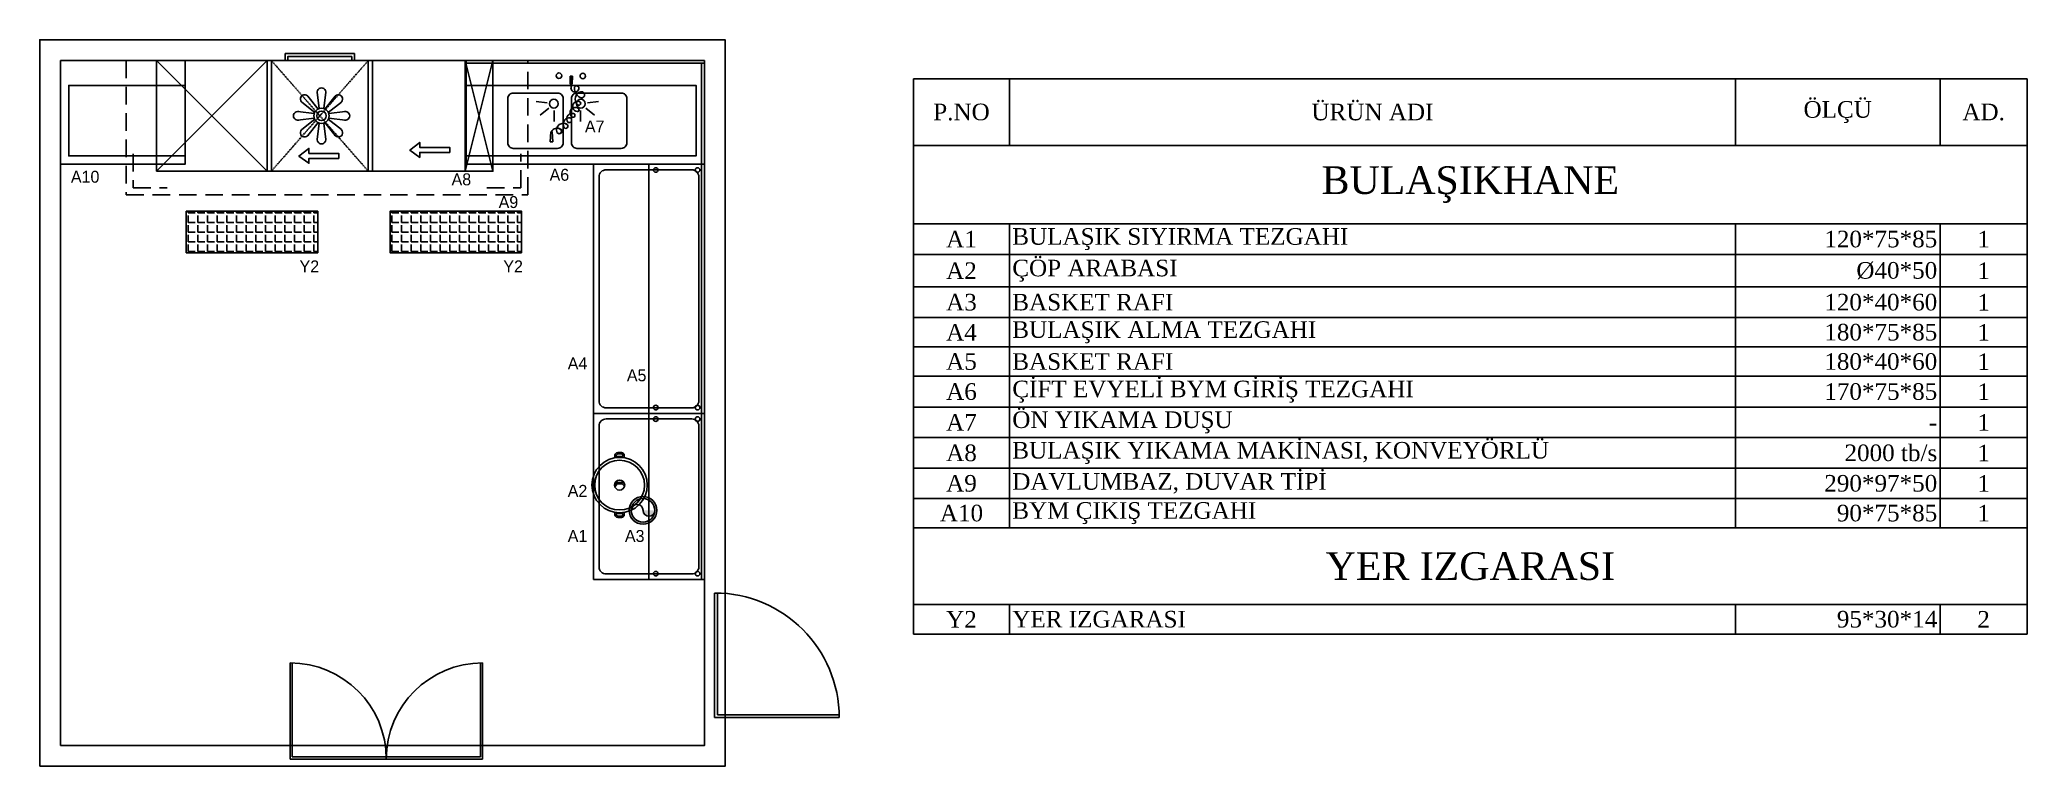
# Model space of a CAD drawing. Header units: millimetres. Extents: x 2459 to 3894, y 928 to 1453.
import ezdxf
from ezdxf.enums import TextEntityAlignment as Align

# ---------------------------------------------------------------- set-up
doc = ezdxf.new("R2010")
doc.units = ezdxf.units.MM
doc.linetypes.add('DASHED', pattern=[0.75, 0.5, -0.25])
doc.linetypes.add('HIDDENX2', pattern=[19.05, 12.7, -6.35])
for name, color, linetype in [('kapı ABD', 55, 'Continuous'), ('Kıtc-002 Çizgi', 7, 'Continuous'), ('S2000-002 Çizgi', 7, 'Continuous')]:
    doc.layers.add(name, color=color, linetype=linetype)
doc.styles.add('Halil 1', font='times.ttf', dxfattribs={"height": 12})
doc.styles.add('TAKSİM', font='GOTHIC.TTF', dxfattribs={"height": 20})

# ---------------------------------------------------------------- blocks, each defined once
blk = doc.blocks.new('rtyjjkw5')
at = {"layer": 'kapı ABD', "color": 7}
for p, q in [((-2, 2), (-2, 90)), ((0, 0), (0, 90)), ((-2, 2), (-90, 2)), ((0, 0), (-90, 0))]:
    blk.add_line(p, q, dxfattribs=at)
blk.add_arc((0, 0), 90, 90, 180, dxfattribs=at)
blk = doc.blocks.new('A$C7BE05278')
at = {"layer": 'S2000-002 Çizgi'}
h = blk.add_hatch(color=256, dxfattribs=at)
h.paths.add_polyline_path([(4.7, 9.9, -0.025454), (4.8, 10.4, 0.278063), (0.8, 7.5), (1.2, 7.3, -0.265675)])
h.paths.add_polyline_path([(5.4, 10.4, 0.028094), (4.8, 10.4, 0.025454), (4.7, 9.9, -0.030609), (5.2, 9.9, -0.027259)])
h.paths.add_polyline_path([(5.4, 10.4, 0.027259), (5.2, 9.9, -0.171751), (7.9, 9), (7.9, 9), (7.9, 9, -1.347305), (5.2, 7.1, -0.147228), (5.2, 9.9, 0.030609), (4.7, 9.9, 0.138731), (4.7, 7, 1.347306), (8.2, 9.4, 0.162476)])
h.paths.add_polyline_path([(12.5, 12.7), (12.7, 13.1, 0.483116), (4.8, 10.4, -0.028094), (5.4, 10.4, -0.470681)])
for p, q in [((14.4, 47.6), (14.3, 41.7)), ((14.4, 47.6), (14.3, 41.7)), ((16, 47.6), (14.4, 47.6)), ((16, 47.6), (14.4, 47.6)), ((15.1, 47.6), (15, 38.9)), ((15.9, 41.7), (16, 47.6)), ((15.9, 41.7), (16, 47.6)), ((14.3, 41.7), (15.9, 41.7)), ((14.3, 41.7), (15.9, 41.7)), ((0.5, 7.3), (0, 0)), ((0.5, 7.3), (0, 0)), ((0, 0), (1.9, 0)), ((1.5, 7.3), (0.5, 7.3)), ((1.5, 7.3), (0.5, 7.3)), ((1.9, 0), (1.5, 7.3)), ((1.9, 0), (1.5, 7.3))]:
    blk.add_line(p, q, dxfattribs=at)
for centre in [(6.3, 47.8), (23.5, 47.6)]:
    blk.add_circle(centre, 1.99, dxfattribs=at)
for centre, radius, start, end in [((17.8, 38.9), 2.86, 179.43, 359.43), ((20, 25.6), 3.8, 74.9498, 261.6763), ((19.1, 38.9), 1.6, 359.43, 179.43), ((25.1, 38.8), 7.64, 179.43, 242.0346), ((23.5, 30.9), 5.53, 105.7663, 225.7833), ((20.6, 27.9), 1.41, 225.7833, 74.9498), ((22.6, 34), 2.23, 242.0346, 105.7663), ((14.4, 12.6), 4.98, 103.1199, 200.7743), ((15.6, 16.7), 3.77, 86.0156, 220.6772), ((13.7, 15.7), 1.76, 236.8088, 103.1199), ((18.1, 21.1), 3.83, 52.4089, 229.1112), ((16.5, 19.2), 1.37, 229.1112, 116.3243), ((19.6, 23.1), 1.26, 261.6763, 52.4089), ((4.8, 5.6), 4.31, 51.245, 156.7533), ((9.4, 8.6), 4.83, 57.0103, 197.5795), ((6.4, 7.6), 1.7, 197.5795, 51.245), ((11.2, 11.3), 1.54, 200.7743, 57.0103)]:
    blk.add_arc(centre, radius, start, end, dxfattribs=at)
blk.add_solid([(15.9, 41.7), (14.3, 41.7), (16, 47.6), (14.4, 47.6)], dxfattribs=at)
blk = doc.blocks.new('A$C659902EB')
at = {"layer": 'S2000-002 Çizgi'}
for p, q in [((0, 85), (20, 5)), ((20, 85), (0, 5)), ((160, 5), (160, 85)), ((243, 85), (163, 5)), ((243, 5), (163, 85)), ((121.3, 49.9), (113.9, 59.3)), ((122.1, 50.2), (120.6, 62.1)), ((125.4, 50.2), (126.9, 62.1)), ((126.3, 49.9), (133.6, 59.3)), ((118.6, 46.7), (106.6, 48.2)), ((118.6, 43.3), (106.6, 41.8)), ((118.9, 47.5), (109.4, 54.9)), ((128.6, 47.5), (138.1, 54.9)), ((129, 46.7), (140.9, 48.2)), ((129, 43.3), (140.9, 41.8)), ((118.9, 42.5), (109.4, 35.1)), ((121.3, 40.1), (113.9, 30.7)), ((122.1, 39.8), (120.6, 27.9)), ((125.4, 39.8), (126.9, 27.9)), ((126.3, 40.1), (133.6, 30.7)), ((128.6, 42.5), (138.1, 35.1))]:
    blk.add_line(p, q, dxfattribs=at)
at = {"layer": 'S2000-002 Çizgi', "linetype": 'DASHED'}
for p, q in [((160, 85), (90, 5)), ((90, 85), (160, 5))]:
    blk.add_line(p, q, dxfattribs=at)
at = {"layer": 'S2000-002 Çizgi'}
for points in [[(20, 5), (0, 5), (0, 85), (20, 85)], [(243, 85), (20, 85), (20, 5), (243, 5)], [(31.2, 71.4), (31.2, 71.4), (31.2, 67.8), (52.8, 67.8), (52.8, 64.2), (60, 69.8), (52.8, 75), (52.8, 71.4)], [(87, 85), (90, 85), (90, 5), (87, 5)], [(160, 85), (90, 85), (90, 5), (160, 5)], [(111.3, 75.7), (111.3, 75.7), (111.3, 72.1), (132.9, 72.1), (132.9, 68.5), (140.1, 74.1), (132.9, 79.3), (132.9, 75.7)], [(163, 85), (160, 85), (160, 5), (163, 5)], [(100, 0), (150, 0), (150, 5), (100, 5)], [(102, 2), (148, 2), (148, 5), (102, 5)]]:
    blk.add_lwpolyline(points, close=True, dxfattribs=at)
for radius in [5.47, 3.47]:
    blk.add_circle((123.8, 45), radius, dxfattribs=at)
for centre, start, end in [((111.7, 57.1), 33.3194, 236.6806), ((123.8, 62.1), 348.3194, 191.6806), ((135.9, 57.1), 303.3194, 146.6806), ((106.6, 45), 78.3194, 281.6806), ((140.9, 45), 258.3194, 101.6806), ((111.7, 32.9), 123.3194, 326.6806), ((135.9, 32.9), 213.3194, 56.6806), ((123.8, 27.9), 168.3194, 11.6806)]:
    blk.add_arc(centre, 3.16, start, end, dxfattribs=at)
blk = doc.blocks.new('A$C53E03B34')
at = {"layer": 'Kıtc-002 Çizgi'}
for points in [[(3.7, 16.6), (2, 16.6, -0.414214), (0, 18.6), (0, 21.4, -0.414214), (2, 23.4), (3.7, 23.4)], [(43.1, 16.6), (44.9, 16.6, 0.414214), (46.9, 18.6), (46.9, 21.4, 0.414214), (44.9, 23.4), (43.1, 23.4)]]:
    blk.add_lwpolyline(points, format="xyb", dxfattribs=at)
for points in [[(2.8, 17.6), (2, 17.6, -0.414214), (1, 18.6), (1, 21.4, -0.414214), (2, 22.4), (2.8, 22.4)], [(44, 17.6), (44.9, 17.6, 0.414214), (45.9, 18.6), (45.9, 21.4, 0.414214), (44.9, 22.4), (44, 22.4)]]:
    blk.add_lwpolyline(points, format="xyb", close=True, dxfattribs=at)
for points in [[(22.1, 23.4), (24.2, 21.8), (24.2, 18.1), (22.7, 16.4)], [(23.5, 23.7), (25.2, 22.3), (25.2, 17.7), (23.8, 16.3)]]:
    blk.add_lwpolyline(points, dxfattribs=at)
for radius in [20, 18, 3.66]:
    blk.add_circle((23.4, 20), radius, dxfattribs=at)
blk = doc.blocks.new('*T25')
at = {"color": 0, "linetype": 'ByBlock', "lineweight": -2, "transparency": 16777216}
for p, q in [((0, 0), (804.3, 0)), ((0, 0), (0, -401.3)), ((69.3, 0), (69.3, -48.2)), ((593.5, 0), (593.5, -48.2)), ((741.3, 0), (741.3, -48.2)), ((804.3, 0), (804.3, -401.3)), ((0, -48.2), (804.3, -48.2)), ((0, -104.8), (804.3, -104.8)), ((69.3, -104.8), (69.3, -324.5)), ((593.5, -104.8), (593.5, -324.5)), ((741.3, -104.8), (741.3, -324.5)), ((0, -127), (804.3, -127)), ((0, -150.4), (804.3, -150.4)), ((0, -172.5), (804.3, -172.5)), ((0, -193.8), (804.3, -193.8)), ((0, -215), (804.3, -215)), ((0, -237.2), (804.3, -237.2)), ((0, -259.3), (804.3, -259.3)), ((0, -281.5), (804.3, -281.5)), ((0, -303.2), (804.3, -303.2)), ((0, -324.5), (804.3, -324.5)), ((0, -380), (804.3, -380)), ((69.3, -380), (69.3, -401.3)), ((593.5, -380), (593.5, -401.3)), ((741.3, -380), (741.3, -401.3)), ((0, -401.3), (804.3, -401.3))]:
    blk.add_line(p, q, dxfattribs=at)
at = {"color": 0, "transparency": 16777216, "style": 'Halil 1'}
for s, insert, char_height, width, attachment_point in [('ÖLÇÜ', (667.4, -24.1), 12, 117.737, 5), ('P.NO', (34.6, -24.1), 12, 39.257, 5), ('ÜRÜN ADI', (331.4, -24.1), 12, 494.265, 5), ('AD.', (772.8, -24.1), 12, 33.034, 5), ('BULAŞIKHANE', (402.1, -76.5), 20, 774.293, 5), ('A1', (34.6, -115.9), 12, 65.257, 5), ('BULAŞIK SIYIRMA TEZGAHI', (71.3, -115.9), 12, 520.265, 4), ('120*75*85', (739.3, -115.9), 12, 143.737, 6), ('1', (772.8, -115.9), 12, 59.034, 5), ('ÇÖP ARABASI', (71.3, -138.7), 12, 520.265, 4), ('A2', (34.6, -138.7), 12, 65.257, 5), ('%%C40*50', (739.3, -138.7), 12, 143.737, 6), ('1', (772.8, -138.7), 12, 59.034, 5), ('A3', (34.6, -161.5), 12, 65.257, 5), ('BASKET RAFI', (71.3, -161.5), 12, 520.265, 4), ('120*40*60', (739.3, -161.5), 12, 143.737, 6), ('1', (772.8, -161.5), 12, 59.034, 5), ('A4', (34.6, -183.2), 12, 65.257, 5), ('BULAŞIK ALMA TEZGAHI', (71.3, -183.2), 12, 520.265, 4), ('180*75*85', (739.3, -183.2), 12, 143.737, 6), ('1', (772.8, -183.2), 12, 59.034, 5), ('A5', (34.6, -204.4), 12, 65.257, 5), ('BASKET RAFI', (71.3, -204.4), 12, 520.265, 4), ('180*40*60', (739.3, -204.4), 12, 143.737, 6), ('1', (772.8, -204.4), 12, 59.034, 5), ('ÇİFT EVYELİ BYM GİRİŞ TEZGAHI', (71.3, -226.1), 12, 520.265, 4), ('A6', (34.6, -226.1), 12, 65.257, 5), ('170*75*85', (739.3, -226.1), 12, 143.737, 6), ('1', (772.8, -226.1), 12, 59.034, 5), ('A7', (34.6, -248.3), 12, 65.257, 5), ('ÖN YIKAMA DUŞU', (71.3, -248.3), 12, 520.265, 4), ('1', (772.8, -248.3), 12, 59.034, 5), ('-', (739.3, -248.3), 12, 143.737, 6), ('A8', (34.6, -270.4), 12, 65.257, 5), ('BULAŞIK YIKAMA MAKİNASI, KONVEYÖRLÜ', (71.3, -270.4), 12, 520.265, 4), ('2000 tb/s', (739.3, -270.4), 12, 143.737, 6), ('1', (772.8, -270.4), 12, 59.034, 5), ('A9', (34.6, -292.4), 12, 65.257, 5), ('DAVLUMBAZ, DUVAR TİPİ', (71.3, -292.4), 12, 520.265, 4), ('290*97*50', (739.3, -292.4), 12, 143.737, 6), ('1', (772.8, -292.4), 12, 59.034, 5), ('A10', (34.6, -313.9), 12, 65.257, 5), ('BYM ÇIKIŞ TEZGAHI', (71.3, -313.9), 12, 520.265, 4), ('90*75*85', (739.3, -313.9), 12, 143.737, 6), ('1', (772.8, -313.9), 12, 59.034, 5), ('YER IZGARASI', (402.1, -352.3), 20, 800.293, 5), ('Y2', (34.6, -390.6), 12, 65.257, 5), ('YER IZGARASI', (71.3, -390.6), 12, 520.265, 4), ('95*30*14', (739.3, -390.6), 12, 143.737, 6), ('2', (772.8, -390.6), 12, 59.034, 5)]:
    blk.add_mtext(s, dxfattribs=dict(at, insert=insert, char_height=char_height, width=width, attachment_point=attachment_point))

msp = doc.modelspace()

# ---------------------------------------------------------------- hatches: boundary and pattern name
h = msp.add_hatch()
h.set_pattern_fill('ANGLE', color=256)
h.set_pattern_definition([(0, (-62164.115, 52451.146), (0, 6.985), [5.08, -1.905]), (90, (-62164.115, 52451.146), (-6.985, 4e-16), [5.08, -1.905])])
h.paths.add_polyline_path([(2659.6, 1299.2), (2659.6, 1329.2), (2564.6, 1329.2), (2564.6, 1299.2)])
h = msp.add_hatch()
h.set_pattern_fill('ANGLE', color=256)
h.set_pattern_definition([(0, (-62016.9425, 52451.146), (0, 6.985), [5.08, -1.905]), (90, (-62016.9425, 52451.146), (-6.985, 4e-16), [5.08, -1.905])])
h.paths.add_polyline_path([(2806.8, 1299.2), (2806.8, 1329.2), (2711.8, 1329.2), (2711.8, 1299.2)])
at = {"layer": 'S2000-002 Çizgi'}
h = msp.add_hatch(color=256, dxfattribs=at)
edge = h.paths.add_edge_path(flags=17)
edge.add_arc((2894.5, 1113), 8.5, 0, 360)
edge = h.paths.add_edge_path()
edge.add_arc((2894.5, 1113), 10, 0, 360)
edge = h.paths.add_edge_path(flags=16)
edge.add_arc((2898.8, 1113), 4.25, 180, 360)

# ---------------------------------------------------------------- linework, layer by layer
for points in [[(2458.8, 928.1), (2953.8, 928.1), (2953.8, 1453.1), (2458.8, 1453.1)], [(2473.8, 943.1), (2938.8, 943.1), (2938.8, 1438.1), (2473.8, 1438.1)], [(2936.8, 1363.1), (2938.8, 1363.1), (2938.8, 1436.1), (2936.8, 1436.1)], [(2936.8, 1363.1), (2938.8, 1363.1), (2938.8, 1183.1), (2936.8, 1183.1)], [(2659.6, 1299.2), (2564.6, 1299.2), (2564.6, 1329.2), (2659.6, 1329.2)], [(2806.8, 1299.2), (2711.8, 1299.2), (2711.8, 1329.2), (2806.8, 1329.2)], [(2936.8, 1183.1), (2938.8, 1183.1), (2938.8, 1063.1), (2936.8, 1063.1)]]:
    msp.add_lwpolyline(points, close=True)
for p, q in [((2825.2, 1407.4), (2817.3, 1408.5)), ((2854.5, 1407.4), (2862.3, 1408.5)), ((2826.4, 1403.6), (2820.3, 1398.6)), ((2830.3, 1401.9), (2830.3, 1394)), ((2849.4, 1401.9), (2849.4, 1394)), ((2853.3, 1403.6), (2859.4, 1398.6))]:
    msp.add_line(p, q, dxfattribs=at)
for points in [[(2563.8, 1438.1), (2473.8, 1438.1), (2473.8, 1363.1), (2563.8, 1363.1)], [(2766.8, 1438.1), (2938.8, 1438.1), (2938.8, 1363.1), (2766.8, 1363.1)], [(2766.8, 1438.1), (2938.8, 1438.1), (2938.8, 1436.1), (2766.8, 1436.1)], [(2563.8, 1420.1), (2479.8, 1420.1), (2479.8, 1369.1), (2563.8, 1369.1)], [(2766.8, 1420.1), (2932.8, 1420.1), (2932.8, 1369.1), (2766.8, 1369.1)], [(2938.8, 1363.1), (2938.8, 1183.1), (2858.8, 1183.1), (2858.8, 1363.1)], [(2898.8, 1363.1), (2898.8, 1183.1), (2938.8, 1183.1), (2938.8, 1363.1)], [(2938.8, 1183.1), (2938.8, 1063.1), (2858.8, 1063.1), (2858.8, 1183.1)], [(2898.8, 1183.1), (2898.8, 1063.1), (2938.8, 1063.1), (2938.8, 1183.1)]]:
    msp.add_lwpolyline(points, close=True, dxfattribs=at)
at = {"layer": 'S2000-002 Çizgi', "linetype": 'HIDDENX2'}
msp.add_lwpolyline([(2521.3, 1341.1), (2811.3, 1341.1), (2811.3, 1438.1), (2521.3, 1438.1)], close=True, dxfattribs=at)
at = {"layer": 'S2000-002 Çizgi'}
for points in [[(2832.8, 1374.6), (2800.8, 1374.6, -0.414214), (2796.8, 1378.6), (2796.8, 1410.6, -0.414214), (2800.8, 1414.6), (2832.8, 1414.6, -0.414214), (2836.8, 1410.6), (2836.8, 1378.6, -0.414214)], [(2846.8, 1374.6), (2878.8, 1374.6, 0.414214), (2882.8, 1378.6), (2882.8, 1410.6, 0.414214), (2878.8, 1414.6), (2846.8, 1414.6, 0.414214), (2842.8, 1410.6), (2842.8, 1378.6, 0.414214)], [(2934.8, 1354.1), (2934.8, 1192.1, -0.414214), (2929.8, 1187.1), (2867.8, 1187.1, -0.414214), (2862.8, 1192.1), (2862.8, 1354.1, -0.414214), (2867.8, 1359.1), (2929.8, 1359.1, -0.414214)], [(2934.8, 1174.1), (2934.8, 1072.1, -0.414214), (2929.8, 1067.1), (2867.8, 1067.1, -0.414214), (2862.8, 1072.1), (2862.8, 1174.1, -0.414214), (2867.8, 1179.1), (2929.8, 1179.1, -0.414214)]]:
    msp.add_lwpolyline(points, format="xyb", close=True, dxfattribs=at)
at = {"layer": 'S2000-002 Çizgi', "linetype": 'HIDDENX2'}
for points in [[(2526.3, 1370.7), (2526.3, 1346.1), (2550.9, 1346.1)], [(2781.7, 1346.1), (2806.3, 1346.1), (2806.3, 1370.7)]]:
    msp.add_lwpolyline(points, dxfattribs=at)
at = {"layer": 'S2000-002 Çizgi'}
for centre, radius in [((2830.1, 1406.9), 3.19), ((2849.6, 1406.9), 3.19), ((2903.7, 1359), 1.65), ((2933.9, 1359), 1.65), ((2903.7, 1187.3), 1.65), ((2903.7, 1179), 1.65), ((2933.9, 1187.3), 1.65), ((2933.9, 1179), 1.65), ((2894.5, 1113), 10), ((2894.5, 1113), 8.5), ((2903.7, 1067.3), 1.65), ((2933.9, 1067.3), 1.65)]:
    msp.add_circle(centre, radius, dxfattribs=at)
for centre, start, end in [((2890.3, 1113), 0, 180), ((2898.8, 1113), 180, 0)]:
    msp.add_arc(centre, 4.25, start, end, dxfattribs=at)

# ---------------------------------------------------------------- block references
at = {"rotation": 180}
msp.add_blockref('A$C659902EB', (2786.1, 1443.1), dxfattribs=at)
msp.add_blockref('*T25', (3089.9, 1424.9))
at = {"xscale": -1}
msp.add_blockref('rtyjjkw5', (2946.2, 963.3), dxfattribs=at)
at = {"yscale": 0.7722222222222223, "zscale": 0.7722222222222223}
for p, xscale, rotation in [((2639.6, 933.3), 0.7722222222222223, 270), ((2778.6, 933.3), -0.7722222222222223, 90)]:
    msp.add_blockref('rtyjjkw5', p, dxfattribs=dict(at, xscale=xscale, rotation=rotation))
at = {"layer": 'S2000-002 Çizgi'}
msp.add_blockref('A$C7BE05278', (2827.5, 1379.3), dxfattribs=at)
at = {"layer": 'S2000-002 Çizgi', "rotation": 89.99999999999997}
msp.add_blockref('A$C53E03B34', (2897.6, 1107.9), dxfattribs=at)

# ---------------------------------------------------------------- texts
at = {"style": 'TAKSİM'}
for s, p in [('A7', (2859.6, 1386.1)), ('A10', (2491.6, 1349.8)), ('A8', (2763.3, 1347.9)), ('A6', (2834.1, 1351.2)), ('A9', (2797.3, 1331.5)), ('Y2', (2653.5, 1285)), ('Y2', (2800.7, 1285)), ('A4', (2847.2, 1214.9)), ('A5', (2889.9, 1206.3)), ('A2', (2847.2, 1122.8)), ('A1', (2847.2, 1090.2)), ('A3', (2888.5, 1090.2))]:
    msp.add_text(s, height=8.64, dxfattribs=at).set_placement(p, align=Align.CENTER)

doc.saveas('drawing.dxf')
